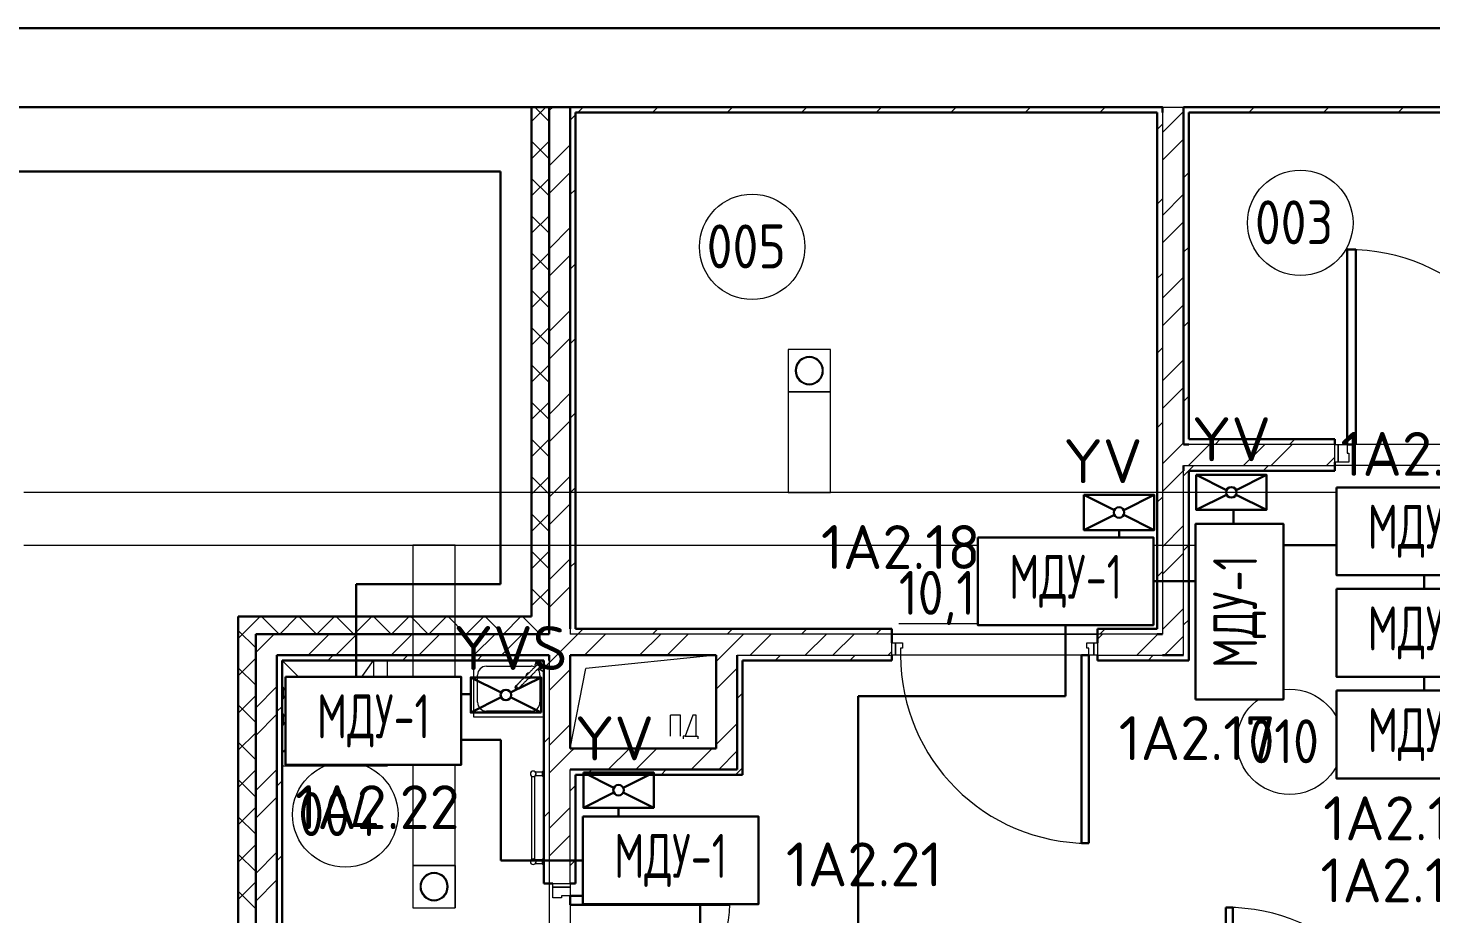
# Model space of a CAD drawing. Header units: millimetres. Extents: x -1073752 to 1436911, y -1379358 to 94781.
# Drawn here: x -1010109 to -1002126, y -771003 to -765961 of the extents above; entities that cross this region are included whole.
import ezdxf
from ezdxf.enums import TextEntityAlignment as Align

# ---------------------------------------------------------------- set-up
doc = ezdxf.new("R2010")
doc.units = ezdxf.units.MM
doc.set_wipeout_variables(frame=1)
doc.linetypes.add('ADSK_Линия сетки', pattern=[25, 20, -2.5, 0, -2.5])
doc.linetypes.add('ADSK_Сверху', pattern=[450, 300, -150])
for name, color, linetype, lineweight in [('RC-Дымоудаление', 1, 'Continuous', 30), ('Двери', 252, 'Continuous', 9), ('лс', 5, 'Continuous', 30), ('Марки помещений', 7, 'Continuous', 20), ('Обобщенные модели', 252, 'Continuous', 18), ('Оси', 252, 'Continuous', 9), ('Перекрытие', 252, 'Continuous', 18), ('Сантехника', 252, 'Continuous', 9), ('Стены внутренние', 7, 'Continuous', 18), ('Стены наружные', 7, 'Continuous', 18), ('Стены штриховка', 7, 'Continuous', 9)]:
    doc.layers.add(name, color=color, linetype=linetype, lineweight=lineweight)
doc.layers.add('RC-Позиционные_обозначения', color=7, linetype='Continuous')
doc.layers.add('RC-Таблицы', color=7, linetype='Continuous')
doc.layers.add('Линии', color=7, linetype='Continuous', lineweight=9, true_color=0x00a600)
doc.styles.add('GOST Common_2', font='', dxfattribs={"width": 0.9, "height": 250})
doc.styles.add('ISOCPEUR', font='isocpeur.ttf', dxfattribs={"height": 250})
doc.styles.add('RubezhCAD', font='isocpeur.ttf')
doc.styles.get("Standard").update_dxf_attribs({"font": 'arial.ttf'})
doc.styles.get('GOST Common_2').set_extended_font_data('GOST type B')

# ---------------------------------------------------------------- blocks, each defined once
blk = doc.blocks.new('подвал')
at = {"color": 251, "lineweight": 18, "true_color": 0x636466}
for p, q in [((-184427, 22841.9), (-185168.6, 22766.9)), ((-185257, 22311.9), (-185168.6, 22766.9)), ((-184629.1, 22501.1), (-184686.5, 22501.1)), ((-184686.5, 22381.1), (-184686.5, 22501.1)), ((-184629.1, 22381.1), (-184629.1, 22501.1)), ((-184560.3, 22501.1), (-184604, 22381.1)), ((-184540.6, 22501.1), (-184560.3, 22501.1)), ((-184540.6, 22381.1), (-184540.6, 22501.1)), ((-184614, 22381.1), (-184614, 22366.1)), ((-184604, 22381.1), (-184614, 22381.1)), ((-184604, 22381.1), (-184540.6, 22381.1)), ((-184540.6, 22381.1), (-184530.6, 22381.1)), ((-184530.6, 22381.1), (-184530.6, 22366.1))]:
    blk.add_line(p, q, dxfattribs=at)
at = {"layer": 'Двери', "color": 251, "lineweight": 30, "true_color": 0x636466}
for p, q in [((-180836.6, 25151.5), (-180786.6, 25151.5)), ((-180836.6, 24041.5), (-180836.6, 25151.5)), ((-180786.6, 25151.5), (-180786.6, 24041.5)), ((-180786.6, 24041.5), (-180836.6, 24041.5)), ((-182347, 21771.9), (-182347, 22841.9)), ((-182347, 22841.9), (-182307, 22841.9)), ((-182307, 22841.9), (-182307, 21771.9)), ((-182307, 21771.9), (-182347, 21771.9)), ((-185257, 21471.9), (-184347, 21471.9)), ((-185257, 21421.9), (-185257, 21471.9)), ((-184347, 21421.9), (-185257, 21421.9)), ((-184347, 21471.9), (-184347, 21421.9)), ((-181527, 21406.9), (-181487, 21406.9)), ((-181527, 20336.9), (-181527, 21406.9)), ((-181487, 21406.9), (-181487, 20336.9))]:
    blk.add_line(p, q, dxfattribs=at)
at = {"layer": 'Двери', "color": 251, "true_color": 0x636466}
for p, q in [((-180906.6, 24041.5), (-180886.6, 24041.5)), ((-180906.6, 23941.5), (-180906.6, 24041.5)), ((-180886.6, 24041.5), (-180836.6, 24041.5)), ((-180886.6, 23941.5), (-180886.6, 24041.5)), ((-180886.6, 24041.5), (-180886.6, 23941.5)), ((-180836.6, 24041.5), (-180836.6, 23991.5)), ((-180836.6, 23991.5), (-180826.6, 23991.5)), ((-180826.6, 23991.5), (-180826.6, 23941.5)), ((-180886.6, 23941.5), (-180906.6, 23941.5)), ((-180826.6, 23941.5), (-180886.6, 23941.5)), ((-183427, 22911.9), (-183407, 22911.9)), ((-183427, 22841.9), (-183427, 22911.9)), ((-183407, 22841.9), (-183407, 22911.9)), ((-183407, 22911.9), (-183367, 22911.9)), ((-183407, 22911.9), (-183407, 22841.9)), ((-183367, 22911.9), (-183367, 22881.9)), ((-182317, 22911.9), (-182277, 22911.9)), ((-182317, 22881.9), (-182317, 22911.9)), ((-182277, 22911.9), (-182277, 22841.9)), ((-182277, 22841.9), (-182277, 22911.9)), ((-182277, 22911.9), (-182257, 22911.9)), ((-182257, 22911.9), (-182257, 22841.9)), ((-183407, 22841.9), (-183427, 22841.9)), ((-183377, 22841.9), (-183407, 22841.9)), ((-183377, 22881.9), (-183377, 22841.9)), ((-183367, 22881.9), (-183377, 22881.9)), ((-182307, 22881.9), (-182317, 22881.9)), ((-182307, 22841.9), (-182307, 22881.9)), ((-182277, 22841.9), (-182307, 22841.9)), ((-182257, 22841.9), (-182277, 22841.9)), ((-185357, 21541.9), (-185257, 21541.9)), ((-185357, 21521.9), (-185357, 21541.9)), ((-185357, 21461.9), (-185357, 21521.9)), ((-185357, 21521.9), (-185257, 21521.9)), ((-185257, 21521.9), (-185357, 21521.9)), ((-185257, 21541.9), (-185257, 21521.9)), ((-185257, 21521.9), (-185257, 21471.9)), ((-185307, 21461.9), (-185357, 21461.9)), ((-185307, 21471.9), (-185307, 21461.9)), ((-185257, 21471.9), (-185307, 21471.9))]:
    blk.add_line(p, q, dxfattribs=at)
for centre, radius, start, end in [((-180836.6, 24041.5), 1110, 0, 90), ((-182307, 22841.9), 1070, 180, 270), ((-185257, 21471.9), 910, 270, 0), ((-181527, 20336.9), 1070, 0, 90)]:
    blk.add_arc(centre, radius, start, end, dxfattribs=at)
at = {"layer": 'Линии', "color": 251, "linetype": 'ADSK_Сверху', "ltscale": 100, "true_color": 0x636466}
for p, q in [((-183777, 24341.9), (-184017, 24341.9)), ((-184017, 24341.9), (-184017, 23768.9)), ((-183777, 23768.9), (-183777, 24341.9)), ((-178221.8, 23768.9), (-188367, 23768.9)), ((-184017, 23768.9), (-183777, 23768.9)), ((-188367, 23468.9), (-178221.8, 23468.9)), ((-186152, 23468.9), (-186152, 21645)), ((-185912, 23468.9), (-186152, 23468.9)), ((-185912, 21645), (-185912, 23468.9)), ((-186152, 21645), (-185912, 21645))]:
    blk.add_line(p, q, dxfattribs=at)
at = {"layer": 'Марки помещений', "color": 251, "true_color": 0x636466}
for centre in [(-181102.8, 25303.2), (-184222.1, 25166.4), (-181163.3, 22349.5), (-186537.2, 21935.2)]:
    blk.add_circle(centre, 300, dxfattribs=at)
at = {"layer": 'Обобщенные модели', "color": 251, "true_color": 0x636466}
for p, q in [((-186897, 22811.9), (-186622, 22536.9)), ((-186572, 22536.9), (-186377, 22811.9)), ((-186377, 22811.9), (-186377, 22291.9)), ((-186297, 22211.9), (-186297, 22811.9)), ((-186572, 22536.9), (-186622, 22536.9)), ((-186622, 22536.9), (-186622, 22486.9)), ((-186572, 22486.9), (-186572, 22536.9)), ((-186897, 22291.9), (-186622, 22486.9)), ((-186622, 22486.9), (-186572, 22486.9)), ((-186377, 22291.9), (-186572, 22486.9)), ((-186377, 22291.9), (-186897, 22291.9)), ((-186897, 22211.9), (-186297, 22211.9))]:
    blk.add_line(p, q, dxfattribs=at)
at = {"layer": 'Обобщенные модели', "color": 251, "lineweight": 9, "true_color": 0x636466}
for centre, radius, start, end in [((-185432, 22786.9), 25, 188.02547, 195), ((-185432, 22786.9), 25, 188.02547, 195), ((-185432, 22786.9), 25, 188.02547, 195), ((-185432, 22786.9), 25, 150, 155.33521), ((-185432, 22786.9), 25, 150, 155.33521), ((-185432, 22786.9), 25, 150, 155.33521), ((-185432, 22786.9), 25, 114.66479, 120), ((-185432, 22786.9), 25, 114.66479, 120), ((-185432, 22786.9), 25, 114.66479, 120), ((-185432, 22786.9), 25, 255, 261.97453), ((-185432, 22786.9), 25, 255, 261.97453), ((-185432, 22786.9), 25, 255, 261.97453), ((-185432, 22786.9), 25, 75, 81.97453), ((-185432, 22786.9), 25, 75, 81.97453), ((-185432, 22786.9), 25, 75, 81.97453), ((-185432, 22786.9), 25, 41.18971, 48.81029), ((-185432, 22786.9), 25, 41.18971, 48.81029), ((-185432, 22786.9), 25, 41.18971, 48.81029), ((-185432, 22786.9), 25, 8.02547, 15), ((-185432, 22786.9), 25, 8.02547, 15), ((-185432, 22786.9), 25, 8.02547, 15), ((-186840.5, 22552.4), 24.9, 90, 270), ((-186791.9, 22849.6), 276.6, 259.88279, 280.11721), ((-186791.9, 22255.1), 276.6, 79.88279, 100.11721), ((-186927.6, 22552.4), 186, 352.30704, 7.69296)]:
    blk.add_arc(centre, radius, start, end, dxfattribs=at)
for points, knots in [([(-186864.7, 22558.2), (-186864.8, 22557.7), (-186865, 22556.8), (-186865.3, 22554.8), (-186865.4, 22553.4), (-186865.4, 22552.4)], [0.8571429, 0.8571429, 0.8571429, 0.8571429, 0.8928571, 0.9285714, 1, 1, 1, 1]), ([(-186865.4, 22552.4), (-186865.4, 22551.4), (-186865.3, 22549.9), (-186865, 22548), (-186864.8, 22547), (-186864.7, 22546.6)], [0, 0, 0, 0, 0.0714286, 0.1071429, 0.1428571, 0.1428571, 0.1428571, 0.1428571]), ([(-186862.8, 22563.4), (-186862.9, 22563.2), (-186863.1, 22562.8), (-186863.5, 22561.9), (-186863.8, 22561.1), (-186864.1, 22560.4), (-186864.1, 22560.2)], [0.71428571, 0.71428571, 0.71428571, 0.71428571, 0.73214286, 0.75, 0.78571429, 0.8032683, 0.8032683, 0.8032683, 0.8032683]), ([(-186864.1, 22544.5), (-186864.1, 22544.3), (-186863.8, 22543.7), (-186863.5, 22542.8), (-186863.1, 22542), (-186862.9, 22541.6), (-186862.8, 22541.4)], [0.1967317, 0.1967317, 0.1967317, 0.1967317, 0.21428571, 0.25, 0.26785714, 0.28571429, 0.28571429, 0.28571429, 0.28571429]), ([(-186858.9, 22569.1), (-186859, 22569.1), (-186859.3, 22568.7), (-186859.8, 22568.1), (-186860.4, 22567.4), (-186860.8, 22566.7), (-186861.1, 22566.3), (-186861.3, 22566)], [0.5266216, 0.5266216, 0.5266216, 0.5266216, 0.5357143, 0.5714286, 0.5892857, 0.6071429, 0.634202, 0.634202, 0.634202, 0.634202]), ([(-186861.3, 22538.7), (-186861.1, 22538.5), (-186860.8, 22538), (-186860.4, 22537.4), (-186860, 22536.8), (-186859.5, 22536.3), (-186859.2, 22535.9), (-186859, 22535.7), (-186858.9, 22535.6)], [0.365798, 0.365798, 0.365798, 0.365798, 0.3928571, 0.4107143, 0.4285714, 0.4464286, 0.4642857, 0.4733784, 0.4733784, 0.4733784, 0.4733784]), ([(-186854.2, 22573.1), (-186854.5, 22572.9), (-186855.2, 22572.5), (-186855.9, 22571.9), (-186856.2, 22571.7)], [0.36280917, 0.36280917, 0.36280917, 0.36280917, 0.39285714, 0.42857143, 0.42857143, 0.42857143, 0.42857143]), ([(-186856.2, 22533.1), (-186855.9, 22532.8), (-186855.2, 22532.3), (-186854.5, 22531.8), (-186854.2, 22531.6)], [0.57142857, 0.57142857, 0.57142857, 0.57142857, 0.60714286, 0.63719083, 0.63719083, 0.63719083, 0.63719083]), ([(-186848.4, 22576), (-186848.6, 22575.9), (-186849.3, 22575.7), (-186850.4, 22575.2), (-186851.2, 22574.8), (-186851.6, 22574.6)], [0.19772091, 0.19772091, 0.19772091, 0.19772091, 0.21428571, 0.25, 0.28571429, 0.28571429, 0.28571429, 0.28571429]), ([(-186851.6, 22530.1), (-186851.2, 22529.9), (-186850.4, 22529.5), (-186849.3, 22529.1), (-186848.6, 22528.8), (-186848.4, 22528.8)], [0.71428571, 0.71428571, 0.71428571, 0.71428571, 0.75, 0.78571429, 0.80227909, 0.80227909, 0.80227909, 0.80227909])]:
    blk.add_open_spline(points, degree=3, knots=knots, dxfattribs=at)
for points in [[(-186840.5, 22577.3), (-186842.5, 22577.3), (-186844.4, 22577), (-186846.3, 22576.6)], [(-186846.3, 22528.1), (-186844.4, 22527.7), (-186842.5, 22527.5), (-186840.5, 22527.5)]]:
    blk.add_open_spline(points, degree=3, dxfattribs=at)
at = {"layer": 'Оси', "color": 251, "linetype": 'ADSK_Линия сетки', "ltscale": 100, "true_color": 0x636466}
blk.add_line((-174384.1, 25961.9), (-244527.8, 25961.9), dxfattribs=at)
at = {"layer": 'Перекрытие', "color": 251, "true_color": 0x636466}
for p, q in [((-179726.6, 24041.5), (-180786.6, 24041.5)), ((-182257, 22961.9), (-183427, 22961.9)), ((-186152, 21645), (-186152, 21404.4)), ((-185912.5, 21645), (-186152, 21645)), ((-185912.5, 21645), (-185912.5, 21404.4)), ((-185377, 21541.9), (-185377, 20491.9)), ((-186152, 21404.4), (-185912.5, 21404.4)), ((-185257, 21421.9), (-185257, 20561.9))]:
    blk.add_line(p, q, dxfattribs=at)
at = {"layer": 'Сантехника', "color": 251, "true_color": 0x636466}
for p, q in [((-183777, 24581.9), (-184017, 24581.9)), ((-184017, 24581.9), (-184017, 24341.9)), ((-183777, 24341.9), (-183777, 24581.9)), ((-184017, 24341.9), (-183777, 24341.9)), ((-185807, 22811.9), (-185807, 22491.9)), ((-185734.5, 22779.4), (-185479.5, 22779.4)), ((-185434.1, 22770.7), (-185424.9, 22761.5)), ((-185415.7, 22770.7), (-185425.6, 22760.8)), ((-185425.6, 22760.8), (-185415.7, 22750.9)), ((-185407, 22780.3), (-185419.4, 22792.8)), ((-185406.3, 22780.1), (-185415.7, 22770.7)), ((-185407.1, 22759.5), (-185415.7, 22750.9)), ((-185412.2, 22754.4), (-185407, 22749.2)), ((-185784.5, 22574.4), (-185784.5, 22729.4)), ((-185560.1, 22672.9), (-185566.2, 22666.8)), ((-185429.5, 22729.4), (-185429.5, 22574.4)), ((-186890.6, 22659.4), (-186897, 22659.4)), ((-186897, 22594.4), (-186890.6, 22594.4)), ((-186877, 22638.9), (-186890.6, 22659.4)), ((-186890.6, 22659.4), (-186890.6, 22594.4)), ((-186890.6, 22594.4), (-186877, 22614.9)), ((-186877, 22626.9), (-186877, 22641.9)), ((-186877, 22641.9), (-186864, 22641.9)), ((-186877, 22611.9), (-186877, 22626.9)), ((-186864, 22626.9), (-186877, 22626.9)), ((-186864, 22611.9), (-186877, 22611.9)), ((-186864, 22634.8), (-186864, 22626.9)), ((-186864, 22626.9), (-186864, 22619)), ((-186864, 22569.9), (-186863.9, 22619)), ((-186863.9, 22634.8), (-186863.9, 22641.8)), ((-186813.7, 22574.9), (-186813.7, 22611)), ((-185566.9, 22667.3), (-185568.8, 22665.5)), ((-185553.4, 22650.1), (-185551.5, 22651.9)), ((-185552, 22652.7), (-185545.9, 22658.8)), ((-186864, 22569.9), (-186859.6, 22569.9)), ((-186864, 22560.2), (-186864, 22569.9)), ((-186864, 22532.7), (-186864, 22544.5)), ((-186858.7, 22532.7), (-186864, 22532.7)), ((-186863.9, 22484.8), (-186864, 22532.7)), ((-186856.3, 22578.4), (-186822.3, 22578.4)), ((-186846.1, 22576.5), (-186856.3, 22578.4)), ((-186856.3, 22526), (-186843.7, 22527.9)), ((-186822.3, 22526), (-186856.3, 22526)), ((-186822.3, 22526), (-186836, 22527.9)), ((-186822.3, 22578.4), (-186833.1, 22576.6)), ((-186813.7, 22492.5), (-186813.7, 22529.8)), ((-186684.2, 22532.7), (-186742.9, 22532.7)), ((-186742.8, 22569.9), (-186684.2, 22569.9)), ((-186676.9, 22569.9), (-186684.2, 22569.9)), ((-186684.2, 22532.7), (-186676.9, 22532.7)), ((-186676.9, 22532.7), (-186676.9, 22569.9)), ((-185479.5, 22524.4), (-185734.5, 22524.4)), ((-186890.6, 22509.4), (-186897, 22509.4)), ((-186897, 22444.4), (-186890.6, 22444.4)), ((-186877, 22488.9), (-186890.6, 22509.4)), ((-186890.6, 22509.4), (-186890.6, 22444.4)), ((-186890.6, 22444.4), (-186877, 22464.9)), ((-186877, 22476.9), (-186877, 22491.9)), ((-186877, 22491.9), (-186864, 22491.9)), ((-186877, 22461.9), (-186877, 22476.9)), ((-186877, 22476.9), (-186864, 22476.9)), ((-186864, 22461.9), (-186877, 22461.9)), ((-186864, 22484.8), (-186864, 22476.9)), ((-186864, 22476.9), (-186864, 22469)), ((-186863.9, 22461.7), (-186863.9, 22469)), ((-185807, 22491.9), (-185407, 22491.9)), ((-185477, 22154.3), (-185477, 21679.6)), ((-185459, 21680), (-185459, 22154.3)), ((-185417, 22176.9), (-185455.5, 22176.9)), ((-185455.5, 22156.9), (-185417, 22156.9)), ((-185407, 22191.9), (-185417, 22176.9)), ((-185407, 22191.9), (-185417, 22176.9)), ((-185417, 22176.9), (-185417, 22156.9)), ((-185417, 22156.9), (-185407, 22141.9)), ((-185912, 21645), (-186152, 21645)), ((-186152, 21645), (-186152, 21405)), ((-185912, 21405), (-185912, 21645)), ((-185417, 21676.9), (-185455.5, 21676.9)), ((-185455.5, 21656.9), (-185417, 21656.9)), ((-185407, 21691.9), (-185417, 21676.9)), ((-185407, 21691.9), (-185417, 21676.9)), ((-185417, 21676.9), (-185417, 21656.9)), ((-185417, 21656.9), (-185407, 21641.9)), ((-186152, 21405), (-185912, 21405))]:
    blk.add_line(p, q, dxfattribs=at)
at = {"layer": 'Сантехника', "color": 251, "true_color": 0x636466, "flags": 128}
for points in [[(-185439, 22794), (-185439.1, 22793.9), (-185439.2, 22793.8), (-185439.5, 22793.5), (-185439.8, 22793.2), (-185440.2, 22792.8), (-185440.8, 22792.2), (-185441.4, 22791.6), (-185442.1, 22790.9), (-185442.9, 22790.1), (-185443.8, 22789.2), (-185444.8, 22788.2), (-185445.9, 22787.1), (-185447.1, 22785.9), (-185448.3, 22784.7), (-185449.7, 22783.3), (-185451.1, 22781.9), (-185452.6, 22780.4), (-185454.1, 22778.9), (-185455.8, 22777.2), (-185457.5, 22775.5), (-185459.3, 22773.7), (-185461.1, 22771.9), (-185463, 22770), (-185465, 22768), (-185467, 22766), (-185469.1, 22763.9), (-185471.2, 22761.8), (-185473.4, 22759.6), (-185475.6, 22757.4), (-185477.8, 22755.2), (-185480.1, 22752.9), (-185482.4, 22750.6), (-185484.8, 22748.2), (-185487.2, 22745.8), (-185489.6, 22743.4), (-185492, 22741), (-185494.4, 22738.6), (-185496.8, 22736.2), (-185499.2, 22733.8), (-185501.7, 22731.3), (-185504.1, 22728.9), (-185506.5, 22726.5), (-185509, 22724), (-185511.4, 22721.6), (-185513.7, 22719.3), (-185516.1, 22716.9), (-185518.4, 22714.6), (-185520.7, 22712.3), (-185523, 22710), (-185525.2, 22707.8), (-185527.4, 22705.6), (-185529.6, 22703.4), (-185531.7, 22701.3), (-185533.7, 22699.3), (-185535.7, 22697.3), (-185537.7, 22695.3), (-185539.6, 22693.4), (-185541.4, 22691.6), (-185543.1, 22689.9), (-185544.8, 22688.2), (-185546.4, 22686.6), (-185547.9, 22685.1), (-185549.4, 22683.6), (-185550.8, 22682.2), (-185552.1, 22680.9), (-185553.3, 22679.7), (-185554.4, 22678.6), (-185555.5, 22677.5), (-185556.4, 22676.6), (-185557.3, 22675.7), (-185558, 22675), (-185558.7, 22674.3), (-185559.3, 22673.7), (-185559.8, 22673.2), (-185560.1, 22672.9)], [(-185545.9, 22658.8), (-185545.5, 22659.2), (-185545, 22659.7), (-185544.4, 22660.4), (-185543.7, 22661.1), (-185542.8, 22661.9), (-185542, 22662.8), (-185541, 22663.7), (-185539.9, 22664.8), (-185538.8, 22666), (-185537.5, 22667.2), (-185536.2, 22668.5), (-185534.8, 22669.9), (-185533.3, 22671.4), (-185531.7, 22673), (-185530.1, 22674.6), (-185528.4, 22676.3), (-185526.6, 22678.1), (-185524.8, 22679.9), (-185522.9, 22681.8), (-185520.9, 22683.8), (-185518.9, 22685.8), (-185516.9, 22687.9), (-185514.7, 22690), (-185512.6, 22692.1), (-185510.4, 22694.4), (-185508.1, 22696.6), (-185505.8, 22698.9), (-185503.5, 22701.2), (-185501.2, 22703.5), (-185498.8, 22705.9), (-185496.4, 22708.3), (-185494, 22710.7), (-185491.6, 22713.1), (-185489.2, 22715.5), (-185486.7, 22718), (-185484.3, 22720.4), (-185481.9, 22722.8), (-185479.4, 22725.3), (-185477, 22727.7), (-185474.6, 22730.1), (-185472.2, 22732.5), (-185469.9, 22734.8), (-185467.5, 22737.2), (-185465.2, 22739.5), (-185462.9, 22741.8), (-185460.7, 22744), (-185458.5, 22746.2), (-185456.4, 22748.4), (-185454.2, 22750.5), (-185452.2, 22752.5), (-185450.2, 22754.5), (-185448.2, 22756.5), (-185446.4, 22758.4), (-185444.5, 22760.2), (-185442.8, 22761.9), (-185441.1, 22763.6), (-185439.5, 22765.3), (-185437.9, 22766.8), (-185436.5, 22768.3), (-185435.1, 22769.7), (-185433.8, 22771), (-185432.5, 22772.2), (-185431.4, 22773.3), (-185430.3, 22774.4), (-185429.4, 22775.3), (-185428.5, 22776.2), (-185427.7, 22777), (-185427, 22777.7), (-185426.4, 22778.3), (-185425.9, 22778.8), (-185425.5, 22779.2), (-185425.2, 22779.5), (-185425, 22779.7), (-185424.9, 22779.8), (-185424.9, 22779.8)]]:
    blk.add_lwpolyline(points, dxfattribs=at)
at = {"layer": 'Сантехника', "color": 251, "true_color": 0x636466}
for centre, radius, start, end in [((-183897, 24461.9), 80, 90, 270), ((-183897, 24461.9), 75, 90, 270), ((-183897, 24461.9), 75, 109.97124, 115.02876), ((-183897, 24461.9), 80, 270, 90), ((-183897, 24461.9), 75, 270, 90), ((-183897, 24461.9), 75, 64.97124, 70.02876), ((-183897, 24461.9), 75, 156.03393, 160.02876), ((-183897, 24461.9), 75, 199.97124, 205.02876), ((-183897, 24461.9), 75, 334.97124, 340.02876), ((-183897, 24461.9), 75, 19.97124, 23.96607), ((-183897, 24461.9), 75, 244.97124, 250.02876), ((-183897, 24461.9), 75, 289.97124, 295.02876), ((-185734.5, 22729.4), 50, 90, 180), ((-185479.5, 22729.4), 50, 64.8556, 90), ((-185432, 22786.9), 26, 135, 201.91727), ((-185432, 22786.9), 26, 102.54467, 135), ((-185432, 22786.9), 15, 135, 180), ((-185432, 22786.9), 12.5, 135, 167.07173), ((-185432, 22786.9), 15, 315, 135), ((-185479.5, 22729.4), 50, 0, 41.80584), ((-185432, 22786.9), 26, 248.08273, 284.37657), ((-185432, 22786.9), 12.5, 315, 135), ((-185432, 22786.9), 10, 105, 146.48044), ((-185432, 22786.9), 15, 270, 315), ((-185432, 22786.9), 26, 1.28703, 88.71297), ((-185432, 22786.9), 12.5, 282.92827, 315), ((-185432, 22786.9), 10, 45, 60), ((-185432, 22786.9), 10, 303.51956, 345), ((-185432, 22786.9), 10, 30, 45), ((-185492.8, 22726), 15, 90, 187.71773), ((-185492.8, 22726), 15, 262.28038, 270), ((-185492.8, 22726), 15, 82.61483, 90), ((-185492.8, 22726), 15, 270, 7.38594), ((-185734.5, 22574.4), 50, 180, 270), ((-185479.5, 22574.4), 50, 270, 0), ((-185468, 22166.9), 16, 90, 270), ((-185468, 22166.9), 16, 270, 90), ((-185468, 21666.9), 16, 90, 270), ((-185468, 21666.9), 16, 270, 90), ((-186032, 21525), 80, 90, 270), ((-186032, 21525), 75, 90, 270), ((-186032, 21525), 75, 154.97124, 160.02876), ((-186032, 21525), 75, 109.97124, 115.02876), ((-186032, 21525), 80, 270, 90), ((-186032, 21525), 75, 270, 90), ((-186032, 21525), 75, 64.97124, 70.02876), ((-186032, 21525), 75, 19.97124, 25.02876), ((-186032, 21525), 75, 199.97124, 205.02876), ((-186032, 21525), 75, 334.97124, 340.02876), ((-186032, 21525), 75, 244.97124, 250.02876), ((-186032, 21525), 75, 289.97124, 295.02876)]:
    blk.add_arc(centre, radius, start, end, dxfattribs=at)
for centre, major_axis, start_param, end_param in [((-185561.1, 22657.8), (7.7, -7.7), 2.750806, 4.712389), ((-185559.2, 22659.6), (7.7, -7.7), 2.744374, 3.91149), ((-185559.1, 22659.7), (7.07, -7.07), 2.94697, 3.906913), ((-185559.1, 22659.7), (7.07, -7.07), 3.926991, 4.45059), ((-185561.1, 22657.8), (7.7, -7.7), 4.712389, 6.673869), ((-185559.2, 22659.6), (7.7, -7.7), 4.449578, 4.712389), ((-185559.1, 22659.7), (7.07, -7.07), 4.470667, 4.712389), ((-185559.2, 22659.6), (7.7, -7.7), 4.712389, 4.975198), ((-185559.1, 22659.7), (7.07, -7.07), 4.712389, 4.954111), ((-185559.1, 22659.7), (7.07, -7.07), 4.974188, 5.497787), ((-185559.2, 22659.6), (7.7, -7.7), 5.513272, 6.680258), ((-185559.1, 22659.7), (7.07, -7.07), 5.517864, 6.477608)]:
    blk.add_ellipse(centre, major_axis=major_axis, ratio=0.971547, start_param=start_param, end_param=end_param, dxfattribs=at)
for points, knots in [([(-185557.3, 22674.9), (-185557.8, 22674.6), (-185559.3, 22673.8), (-185561.3, 22671.7), (-185562.8, 22668.6), (-185563, 22665.1), (-185562.1, 22661.7), (-185560.7, 22659.8), (-185559.9, 22658.9)], [-0.6102501, -0.6102501, -0.6102501, -0.6102501, -0.5555556, -0.4444444, -0.3333333, -0.2222222, -0.1111111, 0, 0, 0, 0]), ([(-185559.9, 22658.9), (-185559.1, 22658.1), (-185557.2, 22656.7), (-185553.8, 22655.8), (-185550.3, 22656.1), (-185547.1, 22657.5), (-185545.1, 22659.6), (-185544.2, 22661.1), (-185544, 22661.6)], [-1, -1, -1, -1, -0.8888889, -0.7777778, -0.6666667, -0.5555556, -0.4444444, -0.3898544, -0.3898544, -0.3898544, -0.3898544]), ([(-185452.8, 22172), (-185453, 22172.7), (-185453.4, 22173.6), (-185453.8, 22174.4), (-185454.1, 22175), (-185454.5, 22175.6), (-185454.8, 22176), (-185455, 22176.2), (-185455.1, 22176.4), (-185455.2, 22176.6), (-185455.4, 22176.8), (-185455.4, 22176.9), (-185455.5, 22176.9)], [0.6666667, 0.6666667, 0.6666667, 0.6666667, 0.75, 0.7708333, 0.7916667, 0.8333333, 0.875, 0.8854167, 0.8958333, 0.9166667, 0.9583333, 1, 1, 1, 1]), ([(-185455, 22157.5), (-185454.9, 22157.6), (-185454.8, 22157.8), (-185454.5, 22158.3), (-185454.2, 22158.7), (-185453.6, 22159.7), (-185452.9, 22161.3), (-185452.3, 22163.4), (-185452, 22165), (-185452, 22166.1), (-185452, 22166.7)], [0.1111111, 0.1111111, 0.1111111, 0.1111111, 0.1388889, 0.1666667, 0.1944444, 0.2222222, 0.3333333, 0.3888889, 0.4444444, 0.4925448, 0.4925448, 0.4925448, 0.4925448]), ([(-185452.8, 21672), (-185453, 21672.7), (-185453.4, 21673.6), (-185453.8, 21674.4), (-185454.1, 21675), (-185454.5, 21675.6), (-185454.8, 21676), (-185455, 21676.2), (-185455.1, 21676.4), (-185455.2, 21676.6), (-185455.4, 21676.8), (-185455.4, 21676.9), (-185455.5, 21676.9)], [0.6666667, 0.6666667, 0.6666667, 0.6666667, 0.75, 0.7708333, 0.7916667, 0.8333333, 0.875, 0.8854167, 0.8958333, 0.9166667, 0.9583333, 1, 1, 1, 1]), ([(-185455.5, 21656.9), (-185455.4, 21656.9), (-185455.4, 21657), (-185455.2, 21657.3), (-185455, 21657.5), (-185454.8, 21657.8), (-185454.5, 21658.3), (-185454.2, 21658.7), (-185453.6, 21659.7), (-185452.9, 21661.3), (-185452.3, 21663.4), (-185452, 21665), (-185452, 21666.1), (-185452, 21666.5)], [0, 0, 0, 0, 0.0555556, 0.0833333, 0.1111111, 0.1388889, 0.1666667, 0.1944444, 0.2222222, 0.3333333, 0.3888889, 0.4444444, 0.4884465, 0.4884465, 0.4884465, 0.4884465])]:
    blk.add_open_spline(points, degree=3, knots=knots, dxfattribs=at)
for points in [[(-186813.7, 22611), (-186813.7, 22631.5), (-186830.4, 22641.8), (-186863.9, 22641.8)], [(-186858.7, 22532.7), (-186859.9, 22534.8), (-186860.9, 22537), (-186861.7, 22539.4)], [(-186861.2, 22566.2), (-186860.8, 22567.4), (-186860.2, 22568.6), (-186859.6, 22569.9)], [(-186860.6, 22569.9), (-186860, 22571.4), (-186858.7, 22574.4), (-186857.2, 22577.2), (-186856.3, 22578.4)], [(-186856.3, 22526), (-186857, 22527), (-186858.3, 22529.3), (-186859.4, 22531.6), (-186859.9, 22532.7)], [(-186822.3, 22578.4), (-186821.7, 22577.5), (-186821.1, 22576.6), (-186820.6, 22575.5)], [(-186820.4, 22529.3), (-186821, 22528.2), (-186821.6, 22527), (-186822.3, 22526)], [(-186863.9, 22461.7), (-186830.4, 22461.7), (-186813.7, 22472), (-186813.7, 22492.5)], [(-185452, 22168.7), (-185452.1, 22169.3), (-185452.2, 22169.8), (-185452.3, 22170.4)], [(-185452, 21668.7), (-185452.1, 21669.3), (-185452.2, 21669.8), (-185452.3, 21670.4)]]:
    blk.add_open_spline(points, degree=3, dxfattribs=at)
at = {"layer": 'Стены внутренние', "color": 251, "linetype": 'Continuous', "lineweight": 9, "true_color": 0x636466}
for p, q in [((-185477, 25880.3), (-185395.3, 25961.9)), ((-185377, 25880.3), (-185458.6, 25961.9)), ((-185477, 25668.1), (-185377, 25768.1)), ((-185377, 25668.1), (-185477, 25768.1)), ((-185477, 25456), (-185377, 25556)), ((-185377, 25456), (-185477, 25556)), ((-185477, 25243.9), (-185377, 25343.9)), ((-185377, 25243.9), (-185477, 25343.9)), ((-185477, 25031.8), (-185377, 25131.8)), ((-185377, 25031.7), (-185477, 25131.7)), ((-185477, 24819.6), (-185377, 24919.6)), ((-185377, 24819.6), (-185477, 24919.6)), ((-185477, 24607.5), (-185377, 24707.5)), ((-185377, 24607.5), (-185477, 24707.5)), ((-185477, 24395.4), (-185377, 24495.4)), ((-185377, 24395.3), (-185477, 24495.3)), ((-185477, 24183.2), (-185377, 24283.2)), ((-185377, 24183.2), (-185477, 24283.2)), ((-185477, 23971.1), (-185377, 24071.1)), ((-185377, 23971.1), (-185477, 24071.1)), ((-185477, 23759), (-185377, 23859)), ((-185377, 23758.9), (-185477, 23858.9)), ((-185477, 23546.8), (-185377, 23646.8)), ((-185377, 23546.8), (-185477, 23646.8)), ((-185477, 23334.7), (-185377, 23434.7)), ((-185377, 23334.7), (-185477, 23434.7)), ((-185477, 23122.6), (-185377, 23222.6)), ((-185377, 23122.5), (-185477, 23222.5)), ((-187147, 22937.5), (-187047, 23037.5)), ((-187047, 23037.5), (-187022.5, 23061.9)), ((-186913.4, 22961.9), (-187013.4, 23061.9)), ((-186910.4, 22961.9), (-186810.4, 23061.9)), ((-186701.2, 22961.9), (-186801.2, 23061.9)), ((-186698.3, 22961.9), (-186598.3, 23061.9)), ((-186489.1, 22961.9), (-186589.1, 23061.9)), ((-186486.1, 22961.9), (-186386.1, 23061.9)), ((-186277, 22961.9), (-186377, 23061.9)), ((-186274, 22961.9), (-186174, 23061.9)), ((-186064.8, 22961.9), (-186164.8, 23061.9)), ((-186061.9, 22961.9), (-185961.9, 23061.9)), ((-185852.7, 22961.9), (-185952.7, 23061.9)), ((-185849.7, 22961.9), (-185749.7, 23061.9)), ((-185640.6, 22961.9), (-185740.6, 23061.9)), ((-185637.6, 22961.9), (-185537.6, 23061.9)), ((-185428.4, 22961.9), (-185528.4, 23061.9)), ((-185425.5, 22961.9), (-185377, 23010.4)), ((-187047, 22883.4), (-187147, 22983.4)), ((-187147, 22725.4), (-187047, 22825.4)), ((-187047, 22671.2), (-187147, 22771.2)), ((-187147, 22513.2), (-187047, 22613.2)), ((-187047, 22459.1), (-187147, 22559.1)), ((-187147, 22301.1), (-187047, 22401.1)), ((-187047, 22247), (-187147, 22347)), ((-187147, 22089), (-187047, 22189)), ((-187047, 22034.8), (-187147, 22134.8)), ((-187147, 21876.8), (-187047, 21976.8)), ((-187047, 21822.7), (-187147, 21922.7)), ((-187147, 21664.7), (-187047, 21764.7)), ((-187047, 21610.6), (-187147, 21710.6)), ((-187147, 21452.6), (-187047, 21552.6)), ((-187047, 21398.4), (-187147, 21498.4))]:
    blk.add_line(p, q, dxfattribs=at)
at = {"layer": 'Стены внутренние', "color": 251, "lineweight": 30, "true_color": 0x636466}
for p, q in [((-185477, 25961.9), (-185477, 23061.9)), ((-185377, 25961.9), (-185477, 25961.9)), ((-187147, 23061.9), (-187147, 19986.9)), ((-185477, 23061.9), (-187147, 23061.9))]:
    blk.add_line(p, q, dxfattribs=at)
at = {"layer": 'Стены наружные', "color": 251, "lineweight": 30, "true_color": 0x636466}
for p, q in [((-177017, 26411.9), (-231517, 26411.9)), ((-200827, 25961.9), (-185477, 25961.9)), ((-181887, 25961.9), (-185377, 25961.9)), ((-185377, 25961.9), (-185377, 22961.9)), ((-185257, 25961.9), (-185257, 22991.9)), ((-181887, 25961.9), (-181887, 25931.9)), ((-181767, 24041.5), (-181767, 25961.9)), ((-177467, 25961.9), (-181767, 25961.9)), ((-185227, 25931.9), (-181917, 25931.9)), ((-185227, 22991.9), (-185227, 25931.9)), ((-181917, 25931.9), (-181917, 22991.9)), ((-181737, 25931.9), (-179366.6, 25931.9)), ((-181737, 24071.5), (-181737, 25931.9)), ((-181737, 24041.5), (-181767, 24041.5)), ((-180906.6, 24071.5), (-181737, 24071.5)), ((-180906.6, 24041.5), (-180906.6, 24071.5)), ((-181767, 23891.5), (-181767, 23921.5)), ((-181737, 23891.5), (-180906.6, 23891.5)), ((-181737, 22811.9), (-181737, 23891.5)), ((-180906.6, 23891.5), (-180906.6, 23941.5)), ((-183427, 22991.9), (-185227, 22991.9)), ((-183427, 22911.9), (-183427, 22991.9)), ((-182257, 22991.9), (-182257, 22911.9)), ((-181917, 22991.9), (-182257, 22991.9)), ((-185377, 22961.9), (-187047, 22961.9)), ((-187047, 22961.9), (-187047, 20086.9)), ((-181887, 22961.9), (-181917, 22961.9)), ((-186927, 22841.9), (-185377, 22841.9)), ((-186927, 20206.9), (-186927, 22841.9)), ((-185377, 22841.9), (-185377, 22811.9)), ((-185257, 22841.9), (-184427, 22841.9)), ((-185257, 22311.9), (-185257, 22841.9)), ((-184427, 22841.9), (-184427, 22311.9)), ((-184307, 22191.9), (-184307, 22841.9)), ((-183427, 22811.9), (-183427, 22841.9)), ((-182257, 22841.9), (-182257, 22811.9)), ((-181887, 22841.9), (-181767, 22841.9)), ((-186897, 22811.9), (-185407, 22811.9)), ((-186897, 20236.9), (-186897, 22811.9)), ((-185407, 22811.9), (-185407, 21541.9)), ((-184277, 22811.9), (-183427, 22811.9)), ((-184277, 22161.9), (-184277, 22811.9)), ((-182257, 22811.9), (-181737, 22811.9)), ((-184427, 22311.9), (-185257, 22311.9)), ((-185257, 22191.9), (-184307, 22191.9)), ((-185227, 21541.9), (-185227, 22161.9)), ((-185227, 22161.9), (-184277, 22161.9)), ((-185407, 21541.9), (-185357, 21541.9)), ((-185257, 21541.9), (-185227, 21541.9))]:
    blk.add_line(p, q, dxfattribs=at)
at = {"layer": 'Стены наружные', "color": 251, "linetype": 'Continuous', "lineweight": 9, "true_color": 0x636466}
for p, q in [((-185377, 25941.9), (-185357, 25961.9)), ((-185213.2, 25931.9), (-185183.2, 25961.9)), ((-184788.9, 25931.9), (-184758.9, 25961.9)), ((-184364.7, 25931.9), (-184334.7, 25961.9)), ((-183940.4, 25931.9), (-183910.4, 25961.9)), ((-183516.1, 25931.9), (-183486.1, 25961.9)), ((-183091.9, 25931.9), (-183061.9, 25961.9)), ((-182667.6, 25931.9), (-182637.6, 25961.9)), ((-182243.3, 25931.9), (-182213.3, 25961.9)), ((-181394.8, 25931.9), (-181364.8, 25961.9)), ((-180970.6, 25931.9), (-180940.6, 25961.9)), ((-180546.3, 25931.9), (-180516.3, 25961.9)), ((-185257, 25888.1), (-185227, 25918.1)), ((-181887, 25817.4), (-181767, 25937.4)), ((-181917, 25834), (-181887, 25864)), ((-185377, 25627.6), (-185257, 25747.6)), ((-181887, 25660.2), (-181767, 25780.2)), ((-185377, 25470.5), (-185257, 25590.5)), ((-181767, 25559.8), (-181737, 25589.8)), ((-185257, 25463.9), (-185227, 25493.9)), ((-181887, 25345.9), (-181767, 25465.9)), ((-181917, 25409.8), (-181887, 25439.8)), ((-181887, 25188.7), (-181767, 25308.7)), ((-185377, 25156.1), (-185257, 25276.1)), ((-181767, 25135.5), (-181737, 25165.5)), ((-185377, 24999), (-185257, 25119)), ((-185257, 25039.6), (-185227, 25069.6)), ((-181917, 24985.5), (-181887, 25015.5)), ((-181887, 24874.4), (-181767, 24994.4)), ((-181887, 24717.3), (-181767, 24837.3)), ((-185377, 24684.7), (-185257, 24804.7)), ((-181767, 24711.2), (-181737, 24741.2)), ((-185377, 24527.5), (-185257, 24647.5)), ((-185257, 24615.4), (-185227, 24645.4)), ((-181917, 24561.2), (-181887, 24591.2)), ((-181887, 24403), (-181767, 24523)), ((-181887, 24245.8), (-181767, 24365.8)), ((-185377, 24213.2), (-185257, 24333.2)), ((-181767, 24287), (-181737, 24317)), ((-185257, 24191.1), (-185227, 24221.1)), ((-185377, 24056.1), (-185257, 24176.1)), ((-181917, 24137), (-181887, 24167)), ((-181887, 23931.5), (-181767, 24051.5)), ((-181739.8, 23921.5), (-181619.8, 24041.5)), ((-181588.2, 24041.5), (-181558.2, 24071.5)), ((-181425.5, 23921.5), (-181305.5, 24041.5)), ((-181268.3, 23921.5), (-181148.3, 24041.5)), ((-181163.9, 24041.5), (-181133.9, 24071.5)), ((-180954, 23921.5), (-180906.6, 23968.9)), ((-181887, 23774.4), (-181767, 23894.4)), ((-181767, 23862.7), (-181738.2, 23891.5)), ((-181738.2, 23891.5), (-181708.2, 23921.5)), ((-181313.9, 23891.5), (-181283.9, 23921.5)), ((-185377, 23741.8), (-185257, 23861.8)), ((-185257, 23766.8), (-185227, 23796.8)), ((-181917, 23712.7), (-181887, 23742.7)), ((-185377, 23584.6), (-185257, 23704.6)), ((-181887, 23460), (-181767, 23580)), ((-185377, 23270.3), (-185257, 23390.3)), ((-181887, 23302.9), (-181767, 23422.9)), ((-181767, 23438.5), (-181737, 23468.5)), ((-185257, 23342.6), (-185227, 23372.6)), ((-181917, 23288.5), (-181887, 23318.5)), ((-185377, 23113.1), (-185257, 23233.1)), ((-181887, 22988.6), (-181767, 23108.6)), ((-185213.3, 22961.9), (-185183.3, 22991.9)), ((-184789.1, 22961.9), (-184759.1, 22991.9)), ((-184364.8, 22961.9), (-184334.8, 22991.9)), ((-183940.6, 22961.9), (-183910.6, 22991.9)), ((-183516.3, 22961.9), (-183486.3, 22991.9)), ((-182243.5, 22961.9), (-182213.5, 22991.9)), ((-181767, 23014.2), (-181737, 23044.2)), ((-187047, 22857.5), (-186942.6, 22961.9)), ((-186748.3, 22841.9), (-186628.3, 22961.9)), ((-186591.1, 22841.9), (-186471.1, 22961.9)), ((-186276.8, 22841.9), (-186156.8, 22961.9)), ((-186119.6, 22841.9), (-185999.6, 22961.9)), ((-185805.3, 22841.9), (-185685.3, 22961.9)), ((-185648.2, 22841.9), (-185528.2, 22961.9)), ((-185333.9, 22841.9), (-185213.9, 22961.9)), ((-185176.7, 22841.9), (-185056.7, 22961.9)), ((-184862.4, 22841.9), (-184742.4, 22961.9)), ((-184705.3, 22841.9), (-184585.3, 22961.9)), ((-184390.9, 22841.9), (-184270.9, 22961.9)), ((-184233.8, 22841.9), (-184113.8, 22961.9)), ((-183919.5, 22841.9), (-183799.5, 22961.9)), ((-183762.3, 22841.9), (-183642.3, 22961.9)), ((-182257, 22932.9), (-182227.9, 22961.9)), ((-182033.6, 22841.9), (-181913.6, 22961.9)), ((-181876.5, 22841.9), (-181767, 22951.4)), ((-186636.1, 22811.9), (-186606.1, 22841.9)), ((-186211.9, 22811.9), (-186181.9, 22841.9)), ((-185787.6, 22811.9), (-185757.6, 22841.9)), ((-185377, 22798.8), (-185333.9, 22841.9)), ((-184427, 22805.9), (-184390.9, 22841.9)), ((-184090.6, 22811.9), (-184060.6, 22841.9)), ((-183666.3, 22811.9), (-183636.3, 22841.9)), ((-183448, 22841.9), (-183427, 22863)), ((-181969.2, 22811.9), (-181939.2, 22841.9)), ((-185407, 22768.3), (-185377, 22798.3)), ((-185377, 22641.7), (-185257, 22761.7)), ((-184427, 22648.7), (-184307, 22768.7)), ((-187047, 22543.2), (-186927, 22663.2)), ((-184307, 22595.5), (-184277, 22625.5)), ((-186927, 22521.1), (-186897, 22551.1)), ((-187047, 22386.1), (-186927, 22506.1)), ((-185377, 22327.4), (-185257, 22447.4)), ((-184427, 22334.4), (-184307, 22454.4)), ((-185407, 22344), (-185377, 22374)), ((-185377, 22170.2), (-185257, 22290.2)), ((-185257, 22290.2), (-185235.3, 22311.9)), ((-185040.9, 22191.9), (-184920.9, 22311.9)), ((-184883.8, 22191.9), (-184763.8, 22311.9)), ((-184569.5, 22191.9), (-184449.5, 22311.9)), ((-184412.3, 22191.9), (-184307, 22297.3)), ((-184307, 22171.2), (-184277, 22201.2)), ((-187047, 22071.8), (-186927, 22191.8)), ((-186927, 22096.8), (-186897, 22126.8)), ((-185164.8, 22161.9), (-185134.8, 22191.9)), ((-184740.6, 22161.9), (-184710.6, 22191.9)), ((-184316.3, 22161.9), (-184307, 22171.2)), ((-187047, 21914.6), (-186927, 22034.6)), ((-185257, 22069.8), (-185227, 22099.8)), ((-185377, 21855.9), (-185257, 21975.9)), ((-185407, 21919.8), (-185377, 21949.8)), ((-185377, 21698.7), (-185257, 21818.7)), ((-187047, 21600.3), (-186927, 21720.3)), ((-186927, 21672.6), (-186897, 21702.6)), ((-185257, 21645.5), (-185227, 21675.5)), ((-187047, 21443.1), (-186927, 21563.1))]:
    blk.add_line(p, q, dxfattribs=at)
at = {"layer": 'Стены наружные', "color": 251, "true_color": 0x636466}
for p, q in [((-181887, 25961.9), (-181767, 25961.9)), ((-179656.6, 23921.5), (-180906.6, 23921.5)), ((-183427, 22961.9), (-182257, 22961.9)), ((-182347, 22841.9), (-183377, 22841.9))]:
    blk.add_line(p, q, dxfattribs=at)
at = {"layer": 'Стены штриховка', "color": 251, "true_color": 0x636466}
for p, q in [((-181887, 25931.9), (-181887, 22961.9)), ((-180906.6, 24041.5), (-181737, 24041.5)), ((-181767, 23921.5), (-180906.6, 23921.5)), ((-181767, 22841.9), (-181767, 23891.5)), ((-185257, 22991.9), (-185257, 22961.9)), ((-183427, 22961.9), (-185257, 22961.9)), ((-181917, 22961.9), (-182257, 22961.9)), ((-184307, 22841.9), (-183427, 22841.9)), ((-182257, 22841.9), (-181887, 22841.9)), ((-185377, 22811.9), (-185377, 21541.9)), ((-185257, 21541.9), (-185257, 22191.9))]:
    blk.add_line(p, q, dxfattribs=at)
at = {"layer": 'Марки помещений', "color": 251, "true_color": 0x636466, "style": 'GOST Common_2', "width": 0.9}
for s, p in [('003', (-181361.5, 25181)), ('005', (-184480.8, 25044.1)), ('%%U10,11', (-183387.4, 23072.4)), ('010', (-181398.2, 22227.2)), ('004', (-186804.6, 21812.9))]:
    blk.add_text(s, height=250, dxfattribs=at).set_placement(p)
blk = doc.blocks.new('A$C122646C6')
at = {"color": 1, "lineweight": 30}
for points in [[(0, 200), (400, 200), (400, 0), (0, 0), (0, 200)], [(0, 200), (173.2, 113.4)], [(400, 200), (226.8, 113.4)], [(173.2, 86.6), (0, 0)], [(226.8, 86.6), (400, 0)]]:
    blk.add_lwpolyline(points, dxfattribs=at)
blk.add_circle((200, 100), 30, dxfattribs=at)
blk = doc.blocks.new('RC-UGO-MDU-01')
at = {"layer": 'RC-Дымоудаление'}
blk.add_point((0, 0), dxfattribs=at)
blk.add_attdef('PSTN', text='', height=2.5, dxfattribs=at).set_placement((5.821, 2.37), align=Align.BOTTOM_CENTER)
blk.add_wipeout([(4.998, 2.498), (4.998, -2.498), (-4.998, -2.498), (-4.998, 2.498)]).dxf.layer = 'RC-Дымоудаление'
blk.add_wipeout([(-4.998, -2.498), (-4.998, 2.498), (4.998, 2.498), (4.998, -2.498)]).dxf.layer = 'RC-Дымоудаление'
blk.add_lwpolyline([(-4.998, 2.498), (4.998, 2.498), (4.998, -2.498), (-4.998, -2.498), (-4.998, 2.498)], close=True, dxfattribs=at)
at = {"layer": 'RC-Дымоудаление', "ltscale": 100, "style": 'ISOCPEUR', "width": 0.7}
blk.add_text('МДУ-1', height=2.5, dxfattribs=at).set_placement((0, 0), align=Align.MIDDLE)
blk = doc.blocks.new('A$C73BA6E17')
at = {"color": 5, "lineweight": 30}
for points in [[(0, 200), (400, 200), (400, 0), (0, 0), (0, 200)], [(0, 200), (173.2, 113.4)], [(400, 200), (226.8, 113.4)], [(173.2, 86.6), (0, 0)], [(226.8, 86.6), (400, 0)]]:
    blk.add_lwpolyline(points, dxfattribs=at)
blk.add_circle((200, 100), 30, dxfattribs=at)

msp = doc.modelspace()

# ---------------------------------------------------------------- linework, layer by layer
at = {"layer": 'лс'}
for p, q in [((-1024265.1, -766778.1), (-1007421.3, -766778.1)), ((-1007421.3, -766778.1), (-1007421.3, -769125.3)), ((-1002965.6, -768903.8), (-1002664.2, -768903.8)), ((-1008241.3, -769698.4), (-1008241.3, -769125.3)), ((-1008241.3, -769125.3), (-1007421.3, -769125.3)), ((-1003705.4, -769109.7), (-1003465.1, -769109.7)), ((-1002164.4, -769074.6), (-1002164.4, -769153.8)), ((-1004205.2, -769359.5), (-1004205.2, -769763.6)), ((-1002164.4, -769653.3), (-1002164.4, -769732.4)), ((-1005385, -773338.7), (-1005385, -769763.6)), ((-1005385, -769763.6), (-1004205.2, -769763.6)), ((-1007644, -770012.8), (-1007418.7, -770012.8)), ((-1007418.7, -770698.4), (-1007418.7, -770012.8)), ((-1006952.6, -770698.4), (-1007418.7, -770698.4)), ((-1006284.8, -770948.1), (-1006284.8, -771574.6))]:
    msp.add_line(p, q, dxfattribs=at)
at = {"layer": 'лс', "color": 11}
for p, q in [((-1003249, -768703.8), (-1003249, -768782.9)), ((-1003901, -768818.4), (-1003901, -768860)), ((-1007588.7, -769753), (-1007644, -769753)), ((-1006749.2, -770398.7), (-1006749.2, -770448.6))]:
    msp.add_line(p, q, dxfattribs=at)

# ---------------------------------------------------------------- block references
for name, p in [('подвал', (-821766.8, -792372.8)), ('A$C122646C6', (-1003462.1, -768703.8)), ('A$C122646C6', (-1006949.2, -770398.7))]:
    msp.add_blockref(name, p)
at = {"rotation": 180}
msp.add_blockref('A$C73BA6E17', (-1007190, -769656.9), dxfattribs=at)

# ---------------------------------------------------------------- texts
at = {"layer": 'RC-Таблицы', "linetype": 'Continuous', "lineweight": 40, "char_height": 250, "width": 2400, "attachment_point": 5, "style": 'RubezhCAD'}
for s, insert in [('YV', (-1003261.8, -768301.3)), ('YV', (-1003993.3, -768426.3)), ('YVS', (-1007363.8, -769489.7)), ('YV', (-1006772.6, -770004))]:
    msp.add_mtext(s, dxfattribs=dict(at, insert=insert))

# ---------------------------------------------------------------- next in the draw order: block references
at = {"layer": 'RC-Дымоудаление', "color": 4, "linetype": 'Continuous', "lineweight": 40, "ltscale": 15}
ref = msp.add_blockref('RC-UGO-MDU-01', (-1002164.4, -768824.9), dxfattribs=dict(at, xscale=100, yscale=100, zscale=100))
ref.add_attrib('PSTN', '1А2.16', dxfattribs={"layer": 'RC-Позиционные_обозначения', "height": 250, "style": 'RubezhCAD'}).set_placement((-1002191, -768584.6), align=Align.BOTTOM_CENTER)
ref = msp.add_blockref('RC-UGO-MDU-01', (-1004205.2, -769109.7), dxfattribs=dict(at, xscale=100, yscale=100, zscale=100))
ref.add_attrib('PSTN', '1А2.18', dxfattribs={"layer": 'RC-Позиционные_обозначения', "height": 250, "style": 'RubezhCAD'}).set_placement((-1005143.6, -769114.9), align=Align.BOTTOM_CENTER)
ref = msp.add_blockref('RC-UGO-MDU-01', (-1002164.4, -769403.5), dxfattribs=dict(at, xscale=100, yscale=100, zscale=100))
ref.add_attrib('PSTN', '1А2.15', dxfattribs={"layer": 'RC-Позиционные_обозначения', "height": 250, "style": 'RubezhCAD'}).set_placement((-1002288.6, -770659), align=Align.BOTTOM_CENTER)
ref = msp.add_blockref('RC-UGO-MDU-01', (-1008143.8, -769903.9), dxfattribs=dict(at, xscale=100, yscale=100, zscale=100))
ref.add_attrib('PSTN', '1А2.22', dxfattribs={"layer": 'RC-Позиционные_обозначения', "height": 250, "style": 'RubezhCAD'}).set_placement((-1008121.4, -770595.4), align=Align.BOTTOM_CENTER)
ref = msp.add_blockref('RC-UGO-MDU-01', (-1006452.8, -770698.4), dxfattribs=dict(at, xscale=100, yscale=100, zscale=100))
ref.add_attrib('PSTN', '1А2.21', dxfattribs={"layer": 'RC-Позиционные_обозначения', "height": 250, "style": 'RubezhCAD'}).set_placement((-1005351.7, -770921.2), align=Align.BOTTOM_CENTER)

# ---------------------------------------------------------------- next in the draw order: block references
ref = msp.add_blockref('RC-UGO-MDU-01', (-1003215.3, -769282.7), dxfattribs=dict(at, xscale=100, yscale=100, zscale=100, rotation=90))
ref.add_attrib('PSTN', '1А2.17', dxfattribs={"layer": 'RC-Позиционные_обозначения', "height": 250, "style": 'RubezhCAD'}).set_placement((-1003455.6, -770202.6), align=Align.BOTTOM_CENTER)
ref = msp.add_blockref('RC-UGO-MDU-01', (-1002164.4, -769982.2), dxfattribs=dict(at, xscale=100, yscale=100, zscale=100))
ref.add_attrib('PSTN', '1А2.14', dxfattribs={"layer": 'RC-Позиционные_обозначения', "height": 250, "style": 'RubezhCAD'}).set_placement((-1002301.3, -771012.1), align=Align.BOTTOM_CENTER)

# ---------------------------------------------------------------- next in the draw order: block references
msp.add_blockref('A$C122646C6', (-1004101, -768818.4))

doc.saveas('drawing.dxf')
